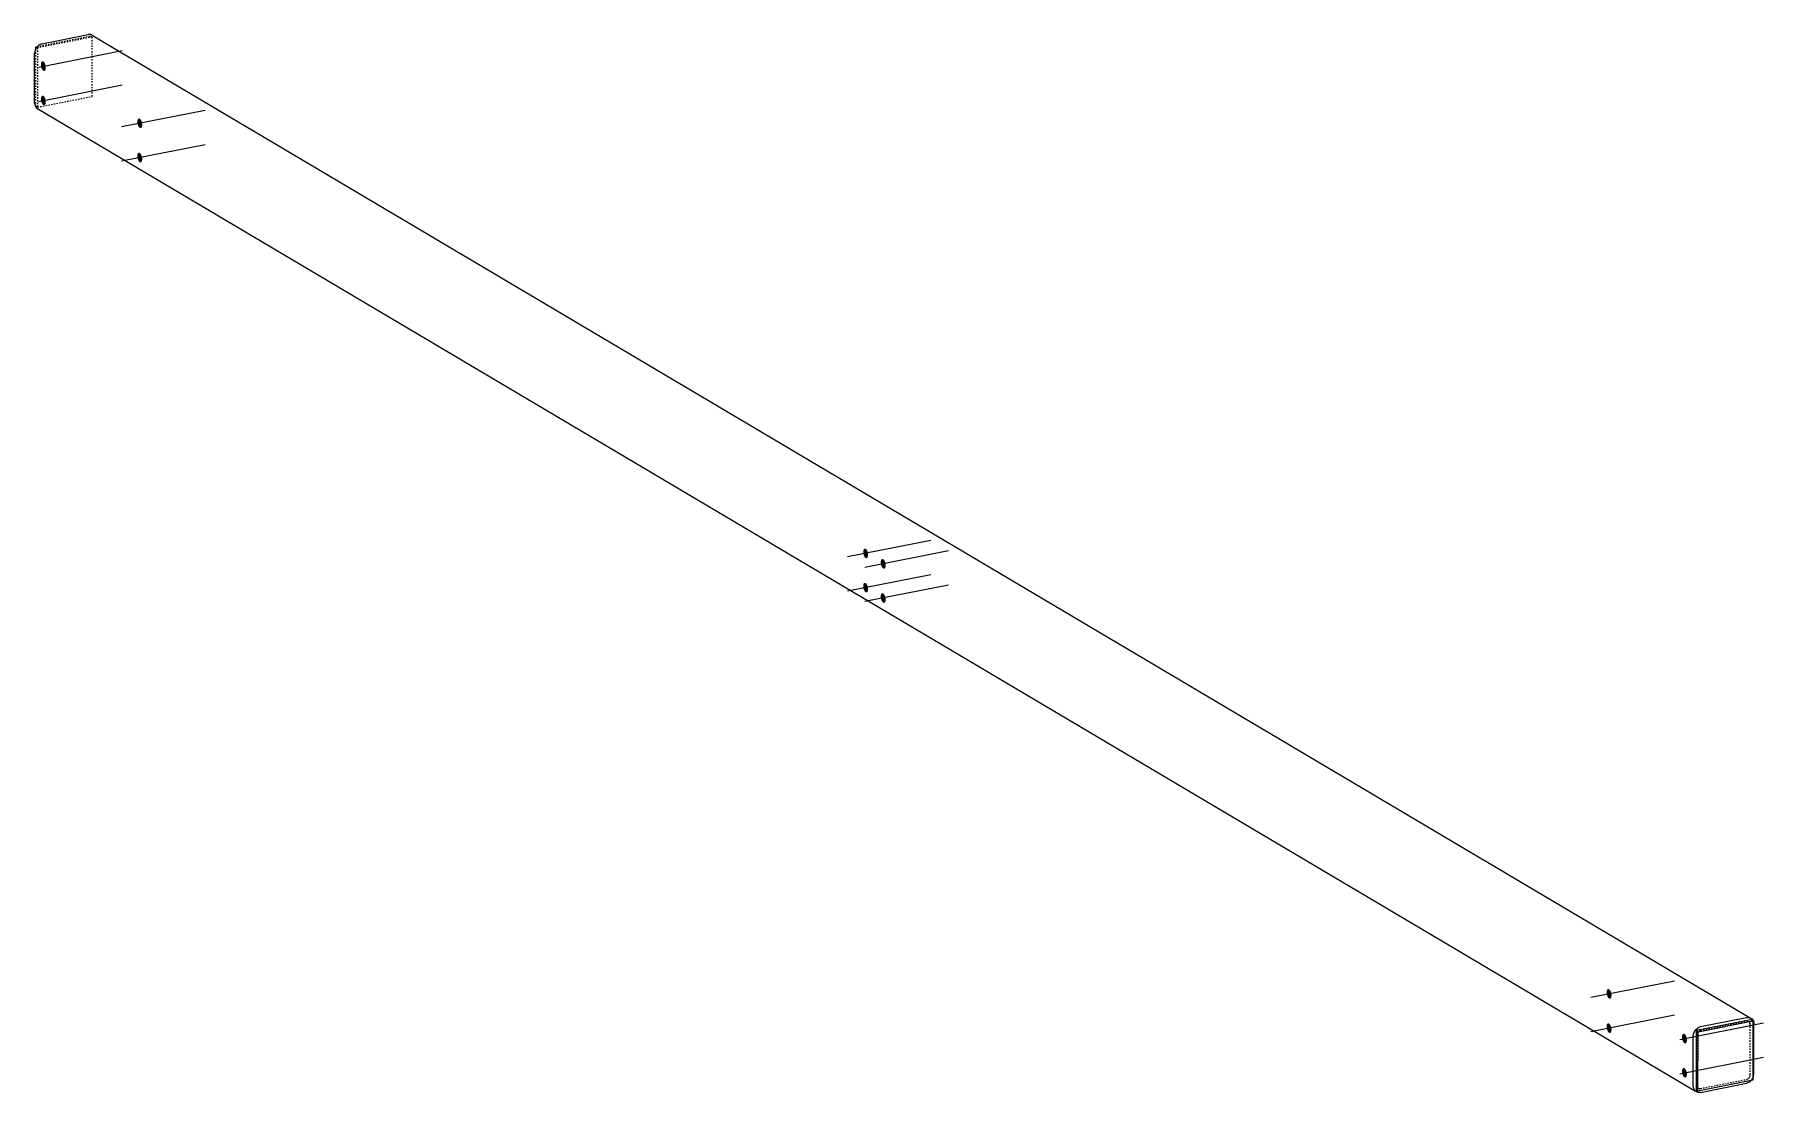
# Model space of a CAD drawing. Header units: millimetres. Extents: x 7 to 25696, y -5 to 1530.
# Drawn here: x 23231 to 25696, y 22 to 1530 of the extents above; entities that cross this region are included whole.
import ezdxf

# ---------------------------------------------------------------- set-up
doc = ezdxf.new("R2010")
doc.units = ezdxf.units.MM
doc.linetypes.add('DXK_LINE_DOT2', pattern=[3.9198, 1.9599, -1.9599])
doc.layers.add('STÅL', color=7, linetype='Continuous')

msp = doc.modelspace()

# ---------------------------------------------------------------- hatches: boundary and pattern name
at = {"layer": 'STÅL', "linetype": 'Continuous'}
for points in [[(23246.2, 1485.2), (23246.5, 1483.8), (23246.5, 1482.4), (23246.4, 1481.1), (23246.2, 1479.9), (23245.8, 1478.9), (23245.3, 1478.2), (23244.7, 1477.8), (23244, 1477.7), (23243.3, 1477.8), (23242.6, 1478.3), (23241.9, 1479), (23241.2, 1480), (23240.6, 1481.2), (23240.1, 1482.5), (23239.8, 1483.9), (23239.6, 1485.4), (23239.5, 1486.8), (23239.6, 1488.1), (23239.8, 1489.3), (23240.2, 1490.2), (23240.7, 1490.9), (23241.3, 1491.3), (23242, 1491.5), (23242.7, 1491.3), (23243.5, 1490.8), (23244.2, 1490.1), (23244.8, 1489.1), (23245.4, 1488), (23245.9, 1486.6)], [(23246.2, 1436.3), (23246.5, 1434.9), (23246.5, 1433.5), (23246.4, 1432.2), (23246.2, 1431), (23245.8, 1430.1), (23245.3, 1429.4), (23244.7, 1428.9), (23244, 1428.8), (23243.3, 1429), (23242.6, 1429.4), (23241.9, 1430.2), (23241.2, 1431.2), (23240.6, 1432.3), (23240.1, 1433.7), (23239.8, 1435.1), (23239.6, 1436.5), (23239.5, 1437.9), (23239.6, 1439.2), (23239.8, 1440.4), (23240.2, 1441.3), (23240.7, 1442), (23241.3, 1442.5), (23242, 1442.6), (23242.7, 1442.4), (23243.5, 1442), (23244.2, 1441.2), (23244.8, 1440.3), (23245.4, 1439.1), (23245.9, 1437.8)], [(23383.7, 1403.8), (23384, 1402.3), (23384, 1400.9), (23383.9, 1399.6), (23383.7, 1398.4), (23383.3, 1397.5), (23382.8, 1396.8), (23382.2, 1396.4), (23381.5, 1396.2), (23380.8, 1396.4), (23380.1, 1396.9), (23379.4, 1397.6), (23378.7, 1398.6), (23378.1, 1399.7), (23377.6, 1401.1), (23377.3, 1402.5), (23377.1, 1403.9), (23377, 1405.3), (23377.1, 1406.6), (23377.3, 1407.8), (23377.7, 1408.8), (23378.2, 1409.5), (23378.8, 1409.9), (23379.5, 1410), (23380.2, 1409.9), (23381, 1409.4), (23381.7, 1408.7), (23382.3, 1407.7), (23382.9, 1406.5), (23383.4, 1405.2)], [(23383.7, 1354.9), (23384, 1353.5), (23384, 1352), (23383.9, 1350.7), (23383.7, 1349.6), (23383.3, 1348.6), (23382.8, 1347.9), (23382.2, 1347.5), (23381.5, 1347.4), (23380.8, 1347.5), (23380.1, 1348), (23379.4, 1348.7), (23378.7, 1349.7), (23378.1, 1350.9), (23377.6, 1352.2), (23377.3, 1353.6), (23377.1, 1355.1), (23377, 1356.5), (23377.1, 1357.8), (23377.3, 1358.9), (23377.7, 1359.9), (23378.2, 1360.6), (23378.8, 1361), (23379.5, 1361.2), (23380.2, 1361), (23381, 1360.5), (23381.7, 1359.8), (23382.3, 1358.8), (23382.9, 1357.6), (23383.4, 1356.3)], [(24418.7, 790.6), (24419, 789.2), (24419, 787.8), (24418.9, 786.5), (24418.7, 785.3), (24418.3, 784.4), (24417.8, 783.7), (24417.2, 783.2), (24416.5, 783.1), (24415.8, 783.3), (24415.1, 783.7), (24414.4, 784.5), (24413.7, 785.4), (24413.1, 786.6), (24412.6, 787.9), (24412.3, 789.4), (24412.1, 790.8), (24412, 792.2), (24412.1, 793.5), (24412.3, 794.7), (24412.7, 795.6), (24413.2, 796.3), (24413.8, 796.8), (24414.5, 796.9), (24415.2, 796.7), (24416, 796.3), (24416.7, 795.5), (24417.3, 794.5), (24417.9, 793.4), (24418.4, 792)], [(24443.7, 775.8), (24444, 774.4), (24444, 773), (24443.9, 771.7), (24443.7, 770.5), (24443.3, 769.6), (24442.8, 768.8), (24442.2, 768.4), (24441.5, 768.3), (24440.8, 768.5), (24440.1, 768.9), (24439.4, 769.7), (24438.7, 770.6), (24438.1, 771.8), (24437.6, 773.1), (24437.3, 774.5), (24437.1, 776), (24437, 777.4), (24437.1, 778.7), (24437.3, 779.9), (24437.7, 780.8), (24438.2, 781.5), (24438.8, 781.9), (24439.5, 782.1), (24440.2, 781.9), (24441, 781.4), (24441.7, 780.7), (24442.3, 779.7), (24442.9, 778.6), (24443.4, 777.2)], [(24418.7, 741.8), (24419, 740.3), (24419, 738.9), (24418.9, 737.6), (24418.7, 736.5), (24418.3, 735.5), (24417.8, 734.8), (24417.2, 734.4), (24416.5, 734.2), (24415.8, 734.4), (24415.1, 734.9), (24414.4, 735.6), (24413.7, 736.6), (24413.1, 737.8), (24412.6, 739.1), (24412.3, 740.5), (24412.1, 741.9), (24412, 743.3), (24412.1, 744.6), (24412.3, 745.8), (24412.7, 746.8), (24413.2, 747.5), (24413.8, 747.9), (24414.5, 748), (24415.2, 747.9), (24416, 747.4), (24416.7, 746.7), (24417.3, 745.7), (24417.9, 744.5), (24418.4, 743.2)], [(24443.7, 727), (24444, 725.5), (24444, 724.1), (24443.9, 722.8), (24443.7, 721.6), (24443.3, 720.7), (24442.8, 720), (24442.2, 719.6), (24441.5, 719.4), (24440.8, 719.6), (24440.1, 720.1), (24439.4, 720.8), (24438.7, 721.8), (24438.1, 722.9), (24437.6, 724.3), (24437.3, 725.7), (24437.1, 727.1), (24437, 728.5), (24437.1, 729.8), (24437.3, 731), (24437.7, 731.9), (24438.2, 732.7), (24438.8, 733.1), (24439.5, 733.2), (24440.2, 733), (24441, 732.6), (24441.7, 731.8), (24442.3, 730.9), (24442.9, 729.7), (24443.4, 728.4)], [(25478.7, 162.7), (25479, 161.2), (25479, 159.8), (25478.9, 158.5), (25478.7, 157.4), (25478.3, 156.4), (25477.8, 155.7), (25477.2, 155.3), (25476.5, 155.2), (25475.8, 155.3), (25475.1, 155.8), (25474.4, 156.5), (25473.7, 157.5), (25473.1, 158.7), (25472.6, 160), (25472.3, 161.4), (25472.1, 162.9), (25472, 164.3), (25472.1, 165.6), (25472.3, 166.7), (25472.7, 167.7), (25473.2, 168.4), (25473.8, 168.8), (25474.5, 168.9), (25475.2, 168.8), (25476, 168.3), (25476.7, 167.6), (25477.3, 166.6), (25477.9, 165.4), (25478.4, 164.1)], [(25478.7, 113.8), (25479, 112.4), (25479, 111), (25478.9, 109.7), (25478.7, 108.5), (25478.3, 107.6), (25477.8, 106.9), (25477.2, 106.4), (25476.5, 106.3), (25475.8, 106.5), (25475.1, 106.9), (25474.4, 107.7), (25473.7, 108.6), (25473.1, 109.8), (25472.6, 111.1), (25472.3, 112.6), (25472.1, 114), (25472, 115.4), (25472.1, 116.7), (25472.3, 117.9), (25472.7, 118.8), (25473.2, 119.5), (25473.8, 120), (25474.5, 120.1), (25475.2, 119.9), (25476, 119.5), (25476.7, 118.7), (25477.3, 117.7), (25477.9, 116.6), (25478.4, 115.2)], [(25586.2, 99), (25586.5, 97.6), (25586.5, 96.2), (25586.4, 94.8), (25586.2, 93.7), (25585.8, 92.7), (25585.3, 92), (25584.7, 91.6), (25584, 91.5), (25583.3, 91.6), (25582.6, 92.1), (25581.9, 92.8), (25581.2, 93.8), (25580.6, 95), (25580.1, 96.3), (25579.8, 97.7), (25579.6, 99.2), (25579.5, 100.6), (25579.6, 101.9), (25579.8, 103), (25580.2, 104), (25580.7, 104.7), (25581.3, 105.1), (25582, 105.3), (25582.7, 105.1), (25583.5, 104.6), (25584.2, 103.9), (25584.8, 102.9), (25585.4, 101.7), (25585.9, 100.4)], [(25586.2, 50.1), (25586.5, 48.7), (25586.5, 47.3), (25586.4, 46), (25586.2, 44.8), (25585.8, 43.9), (25585.3, 43.2), (25584.7, 42.7), (25584, 42.6), (25583.3, 42.8), (25582.6, 43.2), (25581.9, 44), (25581.2, 45), (25580.6, 46.1), (25580.1, 47.5), (25579.8, 48.9), (25579.6, 50.3), (25579.5, 51.7), (25579.6, 53), (25579.8, 54.2), (25580.2, 55.1), (25580.7, 55.8), (25581.3, 56.3), (25582, 56.4), (25582.7, 56.2), (25583.5, 55.8), (25584.2, 55), (25584.8, 54.1), (25585.4, 52.9), (25585.9, 51.6)]]:
    msp.add_hatch(color=96, dxfattribs=at).paths.add_polyline_path(points)

# ---------------------------------------------------------------- linework, layer by layer
at = {"layer": 'STÅL', "color": 2, "linetype": 'Continuous'}
for p, q in [((23240.9, 1516.6), (23306.7, 1529.6)), ((23310.7, 1529.5), (23306.7, 1529.6)), ((23314.1, 1527.7), (23310.7, 1529.5)), ((23231.3, 1507.7), (23230.5, 1503.3)), ((23233.5, 1511.8), (23231.3, 1507.7)), ((23232.3, 1512.2), (23234.3, 1512.6)), ((23232.3, 1512.2), (23233.4, 1511.6)), ((23232.3, 1509.6), (23232.3, 1512.2)), ((23236.9, 1514.9), (23233.5, 1511.8)), ((23240.9, 1516.6), (23236.9, 1514.9)), ((23314.1, 1527.7), (25679.1, 126.7)), ((23230.5, 1431.8), (23230.5, 1503.3)), ((23230.5, 1431.8), (23231.3, 1427.7)), ((23231.3, 1427.7), (23233.6, 1424.5)), ((23233.6, 1424.5), (25598.6, 23.5)), ((25677.8, 125.1), (25599.9, 109.7)), ((25602.4, 108.2), (25680.3, 123.6)), ((25605.9, 115.6), (25671.7, 128.6)), ((25671.7, 128.6), (25675.7, 128.5)), ((25675.7, 128.5), (25679.1, 126.7)), ((25677.8, 125.1), (25680.3, 123.6)), ((25679.1, 126.7), (25681.3, 123.5)), ((25680.3, 123.6), (25680.3, 39)), ((25681.3, 123.5), (25682.1, 119.3)), ((25595.5, 102.2), (25596.3, 106.7)), ((25595.5, 30.8), (25595.5, 102.2)), ((25596.3, 106.7), (25598.6, 110.8)), ((25598.6, 110.8), (25601.9, 113.9)), ((25599.9, 109.7), (25599.8, 25.1)), ((25599.9, 109.7), (25602.4, 108.2)), ((25601.9, 113.9), (25605.9, 115.6)), ((25602.3, 23.6), (25602.4, 108.2)), ((25682.1, 47.9), (25682.1, 119.3)), ((25596.3, 26.7), (25595.5, 30.8)), ((25598.6, 23.5), (25596.3, 26.7)), ((25599.8, 25.1), (25602.3, 23.6)), ((25680.3, 39), (25602.3, 23.6)), ((25605.9, 21.6), (25671.7, 34.6)), ((25675.7, 36.2), (25671.7, 34.6)), ((25678.3, 38.6), (25675.7, 36.2)), ((25680.3, 41.6), (25681.3, 43.5)), ((25681.3, 43.5), (25682.1, 47.9)), ((25601.9, 21.7), (25598.6, 23.5)), ((25605.9, 21.6), (25601.9, 21.7))]:
    msp.add_line(p, q, dxfattribs=at)
at = {"layer": 'STÅL', "color": 7, "linetype": 'DXK_LINE_DOT2'}
for p, q in [((23232.3, 1427.6), (23232.3, 1509.6)), ((23233.4, 1511.6), (23234.8, 1510.7)), ((23234.3, 1512.6), (23310.3, 1527.6)), ((23312.8, 1526.1), (23234.8, 1510.7)), ((23234.8, 1510.7), (23234.8, 1426.1)), ((23310.3, 1527.6), (23312.8, 1526.1)), ((23312.8, 1441.5), (23312.8, 1526.1)), ((23234.8, 1426.1), (23312.8, 1441.5)), ((23232.3, 1427.6), (23234.8, 1426.1)), ((25601.1, 105.5), (25600.7, 103.3)), ((25600.7, 31.8), (25600.7, 103.3)), ((25602.2, 107.5), (25601.1, 105.5)), ((25602.2, 107.5), (25602.4, 107.7)), ((25602.4, 107.7), (25603.9, 109.1)), ((25603.9, 109.1), (25605.9, 109.9)), ((25605.9, 109.9), (25671.7, 122.9)), ((25671.7, 122.9), (25673.7, 122.9)), ((25673.7, 122.9), (25674.6, 122.4)), ((25674.6, 122.4), (25675.4, 122)), ((25676.5, 120.4), (25675.4, 122)), ((25676.9, 118.3), (25676.5, 120.4)), ((25676.9, 46.9), (25676.9, 118.3)), ((25600.7, 31.8), (25601.1, 29.8)), ((25601.1, 29.8), (25602.2, 28.2)), ((25602.2, 28.2), (25602.3, 28.1)), ((25602.3, 28.1), (25603.9, 27.3)), ((25603.9, 27.3), (25605.9, 27.2)), ((25605.9, 27.2), (25671.7, 40.2)), ((25671.7, 40.2), (25673.7, 41.1)), ((25673.7, 41.1), (25675.4, 42.6)), ((25675.4, 42.6), (25676.5, 44.7)), ((25676.5, 44.7), (25676.9, 46.9)), ((25679.1, 39.4), (25678.3, 38.6)), ((25679.1, 39.4), (25680.3, 41.6))]:
    msp.add_line(p, q, dxfattribs=at)
at = {"layer": 'STÅL', "color": 96, "linetype": 'Continuous'}
for p, q in [((23236.5, 1483.3), (23355.6, 1506.8)), ((23236.5, 1434.4), (23355.6, 1457.9)), ((23473.6, 1421.5), (23354.5, 1398)), ((23473.6, 1372.6), (23354.5, 1349.1)), ((24508.6, 808.4), (24389.5, 784.9)), ((24533.6, 793.6), (24414.5, 770.1)), ((24508.6, 759.5), (24389.5, 736)), ((24533.6, 744.7), (24414.5, 721.2)), ((25568.6, 180.4), (25449.5, 156.9)), ((25568.6, 131.6), (25449.5, 108.1)), ((25576.5, 97.1), (25695.6, 120.6)), ((25576.5, 48.2), (25695.6, 71.7))]:
    msp.add_line(p, q, dxfattribs=at)

doc.saveas('drawing.dxf')
